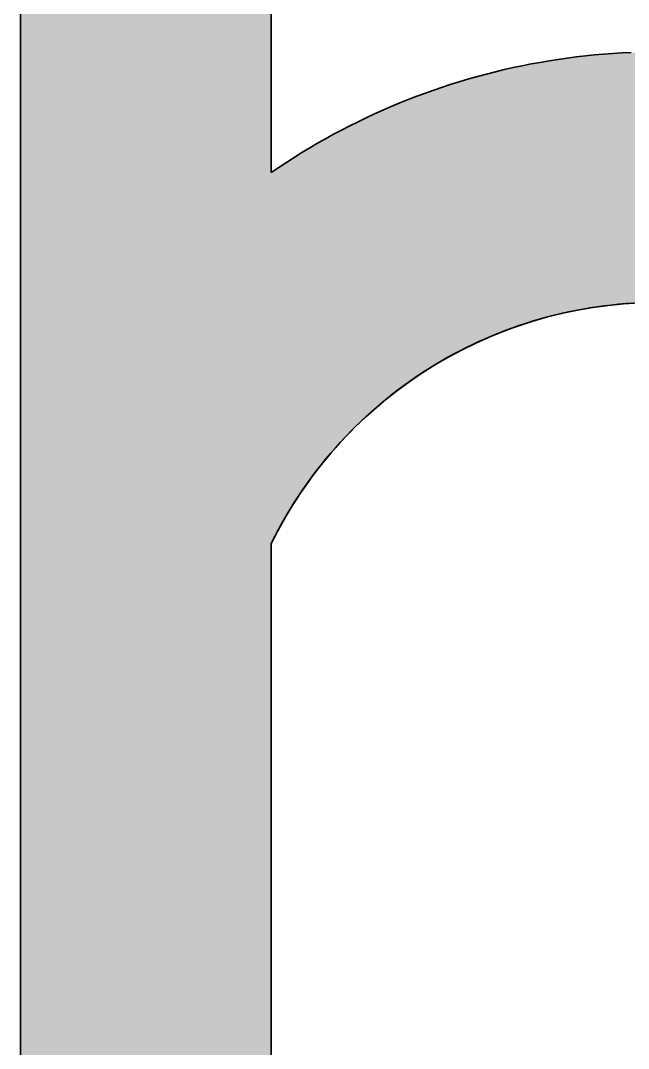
# Model space of a CAD drawing. Header units: inches. Extents: x -225 to -89, y -302 to -258.
# Drawn here: x -170.3692 to -170.2292, y -267.2067 to -266.9696 of the extents above; entities that cross this region are included whole.
import ezdxf

# ---------------------------------------------------------------- set-up
doc = ezdxf.new("R2010")
doc.units = ezdxf.units.IN
doc.header["$MEASUREMENT"] = 0
doc.layers.add('A-Elev-Line-01', color=252, linetype='Continuous', lineweight=35)

# ---------------------------------------------------------------- blocks, each defined once
blk = doc.blocks.new('*U13')
at = {"color": 40, "linetype": 'Continuous'}
for p, q in [((196.22, 1396.52), (196.22, 1309.08)), ((230.22, 1396.52), (230.22, 1309.08)), ((269.14, 1324.44), (267.91, 1324.25)), ((270.37, 1324.61), (269.14, 1324.44)), ((271.6, 1324.77), (270.37, 1324.61)), ((272.83, 1324.91), (271.6, 1324.77)), ((274.07, 1325.04), (272.83, 1324.91)), ((275.3, 1325.15), (274.07, 1325.04)), ((276.54, 1325.24), (275.3, 1325.15)), ((277.78, 1325.31), (276.54, 1325.24)), ((279.02, 1325.37), (277.78, 1325.31)), ((261.82, 1323.05), (260.62, 1322.76)), ((263.03, 1323.32), (261.82, 1323.05)), ((264.25, 1323.58), (263.03, 1323.32)), ((265.47, 1323.82), (264.25, 1323.58)), ((266.69, 1324.04), (265.47, 1323.82)), ((267.91, 1324.25), (266.69, 1324.04)), ((257.02, 1321.79), (255.83, 1321.44)), ((258.21, 1322.13), (257.02, 1321.79)), ((259.41, 1322.45), (258.21, 1322.13)), ((260.62, 1322.76), (259.41, 1322.45)), ((252.29, 1320.28), (251.12, 1319.87)), ((253.46, 1320.68), (252.29, 1320.28)), ((254.64, 1321.07), (253.46, 1320.68)), ((255.83, 1321.44), (254.64, 1321.07)), ((248.8, 1318.99), (247.65, 1318.52)), ((249.96, 1319.43), (248.8, 1318.99)), ((251.12, 1319.87), (249.96, 1319.43)), ((245.36, 1317.55), (244.23, 1317.04)), ((246.5, 1318.04), (245.36, 1317.55)), ((247.65, 1318.52), (246.5, 1318.04)), ((243.1, 1316.52), (241.99, 1315.98)), ((244.23, 1317.04), (243.1, 1316.52)), ((239.77, 1314.85), (238.68, 1314.27)), ((240.88, 1315.42), (239.77, 1314.85)), ((241.99, 1315.98), (240.88, 1315.42)), ((237.59, 1313.67), (236.51, 1313.05)), ((238.68, 1314.27), (237.59, 1313.67)), ((235.44, 1312.43), (234.38, 1311.78)), ((236.51, 1313.05), (235.44, 1312.43)), ((233.32, 1311.13), (232.28, 1310.46)), ((234.38, 1311.78), (233.32, 1311.13)), ((196.22, 1309.08), (196.22, 1291.4)), ((231.24, 1309.77), (230.22, 1309.08)), ((232.28, 1310.46), (231.24, 1309.77)), ((196.22, 1291.4), (196.22, 1291.39)), ((196.22, 1291.39), (196.22, 1291.34)), ((196.22, 1291.34), (196.22, 1291.28)), ((196.22, 1291.28), (196.22, 1291.19)), ((196.22, 1291.19), (196.22, 1291.09)), ((196.22, 1291.09), (196.22, 1290.98)), ((196.22, 1290.98), (196.22, 1290.85)), ((275.38, 1290.98), (274.41, 1290.85)), ((276.35, 1291.09), (275.38, 1290.98)), ((277.33, 1291.19), (276.35, 1291.09)), ((278.3, 1291.28), (277.33, 1291.19)), ((279.28, 1291.34), (278.3, 1291.28)), ((196.22, 1290.85), (196.22, 1290.7)), ((196.22, 1290.7), (196.22, 1290.53)), ((196.22, 1290.53), (196.22, 1290.35)), ((196.22, 1290.35), (196.22, 1290.16)), ((196.22, 1290.16), (196.22, 1289.94)), ((196.22, 1289.94), (196.22, 1289.72)), ((196.22, 1289.72), (196.22, 1289.47)), ((268.64, 1289.72), (267.69, 1289.47)), ((269.59, 1289.94), (268.64, 1289.72)), ((270.55, 1290.16), (269.59, 1289.94)), ((271.51, 1290.35), (270.55, 1290.16)), ((272.47, 1290.53), (271.51, 1290.35)), ((273.44, 1290.7), (272.47, 1290.53)), ((274.41, 1290.85), (273.44, 1290.7)), ((196.22, 1289.47), (196.22, 1289.21)), ((196.22, 1289.21), (196.22, 1288.93)), ((196.22, 1288.93), (196.22, 1288.64)), ((196.22, 1288.64), (196.22, 1288.33)), ((196.22, 1288.33), (196.22, 1288.01)), ((263.93, 1288.33), (263.01, 1288.01)), ((264.87, 1288.64), (263.93, 1288.33)), ((265.8, 1288.93), (264.87, 1288.64)), ((266.74, 1289.21), (265.8, 1288.93)), ((267.69, 1289.47), (266.74, 1289.21)), ((196.22, 1288.01), (196.22, 1287.67)), ((196.22, 1287.67), (196.22, 1287.32)), ((196.22, 1287.32), (196.22, 1286.95)), ((196.22, 1286.95), (196.22, 1286.56)), ((260.27, 1286.95), (259.36, 1286.56)), ((261.17, 1287.32), (260.27, 1286.95)), ((262.09, 1287.67), (261.17, 1287.32)), ((263.01, 1288.01), (262.09, 1287.67)), ((196.22, 1286.56), (196.22, 1286.17)), ((196.22, 1286.17), (196.22, 1285.75)), ((196.22, 1285.75), (196.22, 1285.32)), ((257.58, 1285.75), (256.7, 1285.32)), ((258.47, 1286.17), (257.58, 1285.75)), ((259.36, 1286.56), (258.47, 1286.17)), ((196.22, 1285.32), (196.22, 1284.88)), ((196.22, 1284.88), (196.22, 1284.42)), ((196.22, 1284.42), (196.22, 1283.95)), ((254.96, 1284.42), (254.1, 1283.95)), ((255.83, 1284.88), (254.96, 1284.42)), ((256.7, 1285.32), (255.83, 1284.88)), ((196.22, 1283.95), (196.22, 1283.46)), ((196.22, 1283.46), (196.22, 1282.96)), ((196.22, 1282.96), (196.22, 1282.44)), ((252.41, 1282.96), (251.57, 1282.44)), ((253.25, 1283.46), (252.41, 1282.96)), ((254.1, 1283.95), (253.25, 1283.46)), ((196.22, 1282.44), (196.22, 1281.91)), ((196.22, 1281.91), (196.22, 1281.37)), ((196.22, 1281.37), (196.22, 1280.81)), ((249.93, 1281.37), (249.13, 1280.81)), ((250.75, 1281.91), (249.93, 1281.37)), ((251.57, 1282.44), (250.75, 1281.91)), ((196.22, 1280.81), (196.22, 1280.24)), ((196.22, 1280.24), (196.22, 1279.66)), ((248.33, 1280.24), (247.54, 1279.66)), ((249.13, 1280.81), (248.33, 1280.24)), ((196.22, 1279.66), (196.22, 1279.06)), ((196.22, 1279.06), (196.22, 1278.45)), ((196.22, 1278.45), (196.22, 1277.83)), ((245.99, 1278.45), (245.24, 1277.83)), ((246.76, 1279.06), (245.99, 1278.45)), ((247.54, 1279.66), (246.76, 1279.06)), ((196.22, 1277.83), (196.22, 1277.19)), ((196.22, 1277.19), (196.22, 1276.55)), ((244.49, 1277.19), (243.75, 1276.55)), ((245.24, 1277.83), (244.49, 1277.19)), ((196.22, 1276.55), (196.22, 1275.89)), ((196.22, 1275.89), (196.22, 1275.22)), ((243.03, 1275.89), (242.31, 1275.22)), ((243.75, 1276.55), (243.03, 1275.89)), ((196.22, 1275.22), (196.22, 1274.53)), ((196.22, 1274.53), (196.22, 1273.84)), ((241.61, 1274.53), (240.92, 1273.84)), ((242.31, 1275.22), (241.61, 1274.53)), ((196.22, 1273.84), (196.22, 1273.13)), ((196.22, 1273.13), (196.22, 1272.41)), ((240.24, 1273.13), (239.57, 1272.41)), ((240.92, 1273.84), (240.24, 1273.13)), ((196.22, 1272.41), (196.22, 1271.68)), ((196.22, 1271.68), (196.22, 1270.94)), ((238.92, 1271.68), (238.27, 1270.94)), ((239.57, 1272.41), (238.92, 1271.68)), ((196.22, 1270.94), (196.22, 1270.19)), ((196.22, 1270.19), (196.22, 1269.43)), ((237.64, 1270.19), (237.03, 1269.43)), ((238.27, 1270.94), (237.64, 1270.19)), ((196.22, 1269.43), (196.22, 1268.66)), ((196.22, 1268.66), (196.22, 1267.88)), ((236.42, 1268.66), (235.83, 1267.88)), ((237.03, 1269.43), (236.42, 1268.66)), ((196.22, 1267.88), (196.22, 1267.09)), ((235.83, 1267.88), (235.25, 1267.09)), ((196.22, 1267.09), (196.22, 1266.29)), ((196.22, 1266.29), (196.22, 1265.48)), ((234.68, 1266.29), (234.13, 1265.48)), ((235.25, 1267.09), (234.68, 1266.29)), ((196.22, 1265.48), (196.22, 1264.66)), ((196.22, 1264.66), (196.22, 1263.83)), ((233.59, 1264.66), (233.07, 1263.83)), ((234.13, 1265.48), (233.59, 1264.66)), ((196.22, 1263.83), (196.22, 1262.99)), ((233.07, 1263.83), (232.56, 1262.99)), ((196.22, 1262.99), (196.22, 1262.15)), ((196.22, 1262.15), (196.22, 1261.29)), ((232.06, 1262.15), (231.58, 1261.29)), ((232.56, 1262.99), (232.06, 1262.15)), ((196.22, 1261.29), (196.22, 1260.43)), ((196.22, 1260.43), (196.22, 1259.56)), ((231.11, 1260.43), (230.66, 1259.56)), ((231.58, 1261.29), (231.11, 1260.43)), ((196.22, 1259.56), (196.22, 1258.69)), ((230.66, 1259.56), (230.22, 1258.69)), ((196.22, 1258.69), (196.22, 1078.8)), ((230.22, 1258.69), (230.22, 1078.8))]:
    blk.add_line(p, q, dxfattribs=at)
for points in [[(196.22, 1396.52), (196.22, 1309.08), (230.22, 1309.08)], [(269.14, 1324.44), (267.91, 1324.25), (280.26, 1324.25)], [(270.37, 1324.61), (269.14, 1324.44), (280.26, 1324.44)], [(271.6, 1324.77), (270.37, 1324.61), (280.26, 1324.61)], [(272.83, 1324.91), (271.6, 1324.77), (280.26, 1324.77)], [(274.07, 1325.04), (272.83, 1324.91), (280.26, 1324.91)], [(275.3, 1325.15), (274.07, 1325.04), (280.26, 1325.04)], [(276.54, 1325.24), (275.3, 1325.15), (280.26, 1325.15)], [(277.78, 1325.31), (276.54, 1325.24), (280.26, 1325.24)], [(279.02, 1325.37), (277.78, 1325.31), (280.26, 1325.31)], [(261.82, 1323.05), (260.62, 1322.76), (280.26, 1322.76)], [(263.03, 1323.32), (261.82, 1323.05), (280.26, 1323.05)], [(264.25, 1323.58), (263.03, 1323.32), (280.26, 1323.32)], [(265.47, 1323.82), (264.25, 1323.58), (280.26, 1323.58)], [(266.69, 1324.04), (265.47, 1323.82), (280.26, 1323.82)], [(267.91, 1324.25), (266.69, 1324.04), (280.26, 1324.04)], [(257.02, 1321.79), (255.83, 1321.44), (280.26, 1321.44)], [(258.21, 1322.13), (257.02, 1321.79), (280.26, 1321.79)], [(259.41, 1322.45), (258.21, 1322.13), (280.26, 1322.13)], [(260.62, 1322.76), (259.41, 1322.45), (280.26, 1322.45)], [(252.29, 1320.28), (251.12, 1319.87), (280.26, 1319.87)], [(253.46, 1320.68), (252.29, 1320.28), (280.26, 1320.28)], [(254.64, 1321.07), (253.46, 1320.68), (280.26, 1320.68)], [(255.83, 1321.44), (254.64, 1321.07), (280.26, 1321.07)], [(248.8, 1318.99), (247.65, 1318.52), (280.26, 1318.52)], [(249.96, 1319.43), (248.8, 1318.99), (280.26, 1318.99)], [(251.12, 1319.87), (249.96, 1319.43), (280.26, 1319.43)], [(245.36, 1317.55), (244.23, 1317.04), (280.26, 1317.04)], [(246.5, 1318.04), (245.36, 1317.55), (280.26, 1317.55)], [(247.65, 1318.52), (246.5, 1318.04), (280.26, 1318.04)], [(243.1, 1316.52), (241.99, 1315.98), (280.26, 1315.98)], [(244.23, 1317.04), (243.1, 1316.52), (280.26, 1316.52)], [(239.77, 1314.85), (238.68, 1314.27), (280.26, 1314.27)], [(240.88, 1315.42), (239.77, 1314.85), (280.26, 1314.85)], [(241.99, 1315.98), (240.88, 1315.42), (280.26, 1315.42)], [(237.59, 1313.67), (236.51, 1313.05), (280.26, 1313.05)], [(238.68, 1314.27), (237.59, 1313.67), (280.26, 1313.67)], [(235.44, 1312.43), (234.38, 1311.78), (280.26, 1311.78)], [(236.51, 1313.05), (235.44, 1312.43), (280.26, 1312.43)], [(233.32, 1311.13), (232.28, 1310.46), (280.26, 1310.46)], [(234.38, 1311.78), (233.32, 1311.13), (280.26, 1311.13)], [(196.22, 1309.08), (196.22, 1291.4), (280.26, 1291.4)], [(231.24, 1309.77), (230.22, 1309.08), (280.26, 1309.08)], [(232.28, 1310.46), (231.24, 1309.77), (280.26, 1309.77)], [(196.22, 1291.4), (196.22, 1291.39), (280.26, 1291.39)], [(196.22, 1291.39), (196.22, 1291.34), (279.28, 1291.34)], [(196.22, 1291.34), (196.22, 1291.28), (278.3, 1291.28)], [(196.22, 1291.28), (196.22, 1291.19), (277.33, 1291.19)], [(196.22, 1291.19), (196.22, 1291.09), (276.35, 1291.09)], [(196.22, 1291.09), (196.22, 1290.98), (275.38, 1290.98)], [(196.22, 1290.98), (196.22, 1290.85), (274.41, 1290.85)], [(196.22, 1290.85), (196.22, 1290.7), (273.44, 1290.7)], [(196.22, 1290.7), (196.22, 1290.53), (272.47, 1290.53)], [(196.22, 1290.53), (196.22, 1290.35), (271.51, 1290.35)], [(196.22, 1290.35), (196.22, 1290.16), (270.55, 1290.16)], [(196.22, 1290.16), (196.22, 1289.94), (269.59, 1289.94)], [(196.22, 1289.94), (196.22, 1289.72), (268.64, 1289.72)], [(196.22, 1289.72), (196.22, 1289.47), (267.69, 1289.47)], [(196.22, 1289.47), (196.22, 1289.21), (266.74, 1289.21)], [(196.22, 1289.21), (196.22, 1288.93), (265.8, 1288.93)], [(196.22, 1288.93), (196.22, 1288.64), (264.87, 1288.64)], [(196.22, 1288.64), (196.22, 1288.33), (263.93, 1288.33)], [(196.22, 1288.33), (196.22, 1288.01), (263.01, 1288.01)], [(196.22, 1288.01), (196.22, 1287.67), (262.09, 1287.67)], [(196.22, 1287.67), (196.22, 1287.32), (261.17, 1287.32)], [(196.22, 1287.32), (196.22, 1286.95), (260.27, 1286.95)], [(196.22, 1286.95), (196.22, 1286.56), (259.36, 1286.56)], [(196.22, 1286.56), (196.22, 1286.17), (258.47, 1286.17)], [(196.22, 1286.17), (196.22, 1285.75), (257.58, 1285.75)], [(196.22, 1285.75), (196.22, 1285.32), (256.7, 1285.32)], [(196.22, 1285.32), (196.22, 1284.88), (255.83, 1284.88)], [(196.22, 1284.88), (196.22, 1284.42), (254.96, 1284.42)], [(196.22, 1284.42), (196.22, 1283.95), (254.1, 1283.95)], [(196.22, 1283.95), (196.22, 1283.46), (253.25, 1283.46)], [(196.22, 1283.46), (196.22, 1282.96), (252.41, 1282.96)], [(196.22, 1282.96), (196.22, 1282.44), (251.57, 1282.44)], [(196.22, 1282.44), (196.22, 1281.91), (250.75, 1281.91)], [(196.22, 1281.91), (196.22, 1281.37), (249.93, 1281.37)], [(196.22, 1281.37), (196.22, 1280.81), (249.13, 1280.81)], [(196.22, 1280.81), (196.22, 1280.24), (248.33, 1280.24)], [(196.22, 1280.24), (196.22, 1279.66), (247.54, 1279.66)], [(196.22, 1279.66), (196.22, 1279.06), (246.76, 1279.06)], [(196.22, 1279.06), (196.22, 1278.45), (245.99, 1278.45)], [(196.22, 1278.45), (196.22, 1277.83), (245.24, 1277.83)], [(196.22, 1277.83), (196.22, 1277.19), (244.49, 1277.19)], [(196.22, 1277.19), (196.22, 1276.55), (243.75, 1276.55)], [(196.22, 1276.55), (196.22, 1275.89), (243.03, 1275.89)], [(196.22, 1275.89), (196.22, 1275.22), (242.31, 1275.22)], [(196.22, 1275.22), (196.22, 1274.53), (241.61, 1274.53)], [(196.22, 1274.53), (196.22, 1273.84), (240.92, 1273.84)], [(196.22, 1273.84), (196.22, 1273.13), (240.24, 1273.13)], [(196.22, 1273.13), (196.22, 1272.41), (239.57, 1272.41)], [(196.22, 1272.41), (196.22, 1271.68), (238.92, 1271.68)], [(196.22, 1271.68), (196.22, 1270.94), (238.27, 1270.94)], [(196.22, 1270.94), (196.22, 1270.19), (237.64, 1270.19)], [(196.22, 1270.19), (196.22, 1269.43), (237.03, 1269.43)], [(196.22, 1269.43), (196.22, 1268.66), (236.42, 1268.66)], [(196.22, 1268.66), (196.22, 1267.88), (235.83, 1267.88)], [(196.22, 1267.88), (196.22, 1267.09), (235.25, 1267.09)], [(196.22, 1267.09), (196.22, 1266.29), (234.68, 1266.29)], [(196.22, 1266.29), (196.22, 1265.48), (234.13, 1265.48)], [(196.22, 1265.48), (196.22, 1264.66), (233.59, 1264.66)], [(196.22, 1264.66), (196.22, 1263.83), (233.07, 1263.83)], [(196.22, 1263.83), (196.22, 1262.99), (232.56, 1262.99)], [(196.22, 1262.99), (196.22, 1262.15), (232.06, 1262.15)], [(196.22, 1262.15), (196.22, 1261.29), (231.58, 1261.29)], [(196.22, 1261.29), (196.22, 1260.43), (231.11, 1260.43)], [(196.22, 1260.43), (196.22, 1259.56), (230.66, 1259.56)], [(196.22, 1259.56), (196.22, 1258.69), (230.22, 1258.69)], [(196.22, 1258.69), (196.22, 1078.8), (230.22, 1078.8)]]:
    blk.add_solid(points, dxfattribs=at)
at = {"color": 40, "linetype": 'Continuous', "extrusion": (0, 0, -1)}
for points in [[(-196.22, 1396.52), (-230.22, 1396.52), (-230.22, 1309.08)], [(-269.14, 1324.44), (-280.26, 1324.44), (-280.26, 1324.25)], [(-270.37, 1324.61), (-280.26, 1324.61), (-280.26, 1324.44)], [(-271.6, 1324.77), (-280.26, 1324.77), (-280.26, 1324.61)], [(-272.83, 1324.91), (-280.26, 1324.91), (-280.26, 1324.77)], [(-274.07, 1325.04), (-280.26, 1325.04), (-280.26, 1324.91)], [(-275.3, 1325.15), (-280.26, 1325.15), (-280.26, 1325.04)], [(-276.54, 1325.24), (-280.26, 1325.24), (-280.26, 1325.15)], [(-277.78, 1325.31), (-280.26, 1325.31), (-280.26, 1325.24)], [(-261.82, 1323.05), (-280.26, 1323.05), (-280.26, 1322.76)], [(-263.03, 1323.32), (-280.26, 1323.32), (-280.26, 1323.05)], [(-264.25, 1323.58), (-280.26, 1323.58), (-280.26, 1323.32)], [(-265.47, 1323.82), (-280.26, 1323.82), (-280.26, 1323.58)], [(-266.69, 1324.04), (-280.26, 1324.04), (-280.26, 1323.82)], [(-267.91, 1324.25), (-280.26, 1324.25), (-280.26, 1324.04)], [(-257.02, 1321.79), (-280.26, 1321.79), (-280.26, 1321.44)], [(-258.21, 1322.13), (-280.26, 1322.13), (-280.26, 1321.79)], [(-259.41, 1322.45), (-280.26, 1322.45), (-280.26, 1322.13)], [(-260.62, 1322.76), (-280.26, 1322.76), (-280.26, 1322.45)], [(-252.29, 1320.28), (-280.26, 1320.28), (-280.26, 1319.87)], [(-253.46, 1320.68), (-280.26, 1320.68), (-280.26, 1320.28)], [(-254.64, 1321.07), (-280.26, 1321.07), (-280.26, 1320.68)], [(-255.83, 1321.44), (-280.26, 1321.44), (-280.26, 1321.07)], [(-248.8, 1318.99), (-280.26, 1318.99), (-280.26, 1318.52)], [(-249.96, 1319.43), (-280.26, 1319.43), (-280.26, 1318.99)], [(-251.12, 1319.87), (-280.26, 1319.87), (-280.26, 1319.43)], [(-245.36, 1317.55), (-280.26, 1317.55), (-280.26, 1317.04)], [(-246.5, 1318.04), (-280.26, 1318.04), (-280.26, 1317.55)], [(-247.65, 1318.52), (-280.26, 1318.52), (-280.26, 1318.04)], [(-243.1, 1316.52), (-280.26, 1316.52), (-280.26, 1315.98)], [(-244.23, 1317.04), (-280.26, 1317.04), (-280.26, 1316.52)], [(-239.77, 1314.85), (-280.26, 1314.85), (-280.26, 1314.27)], [(-240.88, 1315.42), (-280.26, 1315.42), (-280.26, 1314.85)], [(-241.99, 1315.98), (-280.26, 1315.98), (-280.26, 1315.42)], [(-237.59, 1313.67), (-280.26, 1313.67), (-280.26, 1313.05)], [(-238.68, 1314.27), (-280.26, 1314.27), (-280.26, 1313.67)], [(-235.44, 1312.43), (-280.26, 1312.43), (-280.26, 1311.78)], [(-236.51, 1313.05), (-280.26, 1313.05), (-280.26, 1312.43)], [(-233.32, 1311.13), (-280.26, 1311.13), (-280.26, 1310.46)], [(-234.38, 1311.78), (-280.26, 1311.78), (-280.26, 1311.13)], [(-196.22, 1309.08), (-280.26, 1309.08), (-280.26, 1291.4)], [(-231.24, 1309.77), (-280.26, 1309.77), (-280.26, 1309.08)], [(-232.28, 1310.46), (-280.26, 1310.46), (-280.26, 1309.77)], [(-196.22, 1291.4), (-280.26, 1291.4), (-280.26, 1291.39)], [(-196.22, 1291.39), (-280.26, 1291.39), (-279.28, 1291.34)], [(-196.22, 1291.34), (-279.28, 1291.34), (-278.3, 1291.28)], [(-196.22, 1291.28), (-278.3, 1291.28), (-277.33, 1291.19)], [(-196.22, 1291.19), (-277.33, 1291.19), (-276.35, 1291.09)], [(-196.22, 1291.09), (-276.35, 1291.09), (-275.38, 1290.98)], [(-196.22, 1290.98), (-275.38, 1290.98), (-274.41, 1290.85)], [(-196.22, 1290.85), (-274.41, 1290.85), (-273.44, 1290.7)], [(-196.22, 1290.7), (-273.44, 1290.7), (-272.47, 1290.53)], [(-196.22, 1290.53), (-272.47, 1290.53), (-271.51, 1290.35)], [(-196.22, 1290.35), (-271.51, 1290.35), (-270.55, 1290.16)], [(-196.22, 1290.16), (-270.55, 1290.16), (-269.59, 1289.94)], [(-196.22, 1289.94), (-269.59, 1289.94), (-268.64, 1289.72)], [(-196.22, 1289.72), (-268.64, 1289.72), (-267.69, 1289.47)], [(-196.22, 1289.47), (-267.69, 1289.47), (-266.74, 1289.21)], [(-196.22, 1289.21), (-266.74, 1289.21), (-265.8, 1288.93)], [(-196.22, 1288.93), (-265.8, 1288.93), (-264.87, 1288.64)], [(-196.22, 1288.64), (-264.87, 1288.64), (-263.93, 1288.33)], [(-196.22, 1288.33), (-263.93, 1288.33), (-263.01, 1288.01)], [(-196.22, 1288.01), (-263.01, 1288.01), (-262.09, 1287.67)], [(-196.22, 1287.67), (-262.09, 1287.67), (-261.17, 1287.32)], [(-196.22, 1287.32), (-261.17, 1287.32), (-260.27, 1286.95)], [(-196.22, 1286.95), (-260.27, 1286.95), (-259.36, 1286.56)], [(-196.22, 1286.56), (-259.36, 1286.56), (-258.47, 1286.17)], [(-196.22, 1286.17), (-258.47, 1286.17), (-257.58, 1285.75)], [(-196.22, 1285.75), (-257.58, 1285.75), (-256.7, 1285.32)], [(-196.22, 1285.32), (-256.7, 1285.32), (-255.83, 1284.88)], [(-196.22, 1284.88), (-255.83, 1284.88), (-254.96, 1284.42)], [(-196.22, 1284.42), (-254.96, 1284.42), (-254.1, 1283.95)], [(-196.22, 1283.95), (-254.1, 1283.95), (-253.25, 1283.46)], [(-196.22, 1283.46), (-253.25, 1283.46), (-252.41, 1282.96)], [(-196.22, 1282.96), (-252.41, 1282.96), (-251.57, 1282.44)], [(-196.22, 1282.44), (-251.57, 1282.44), (-250.75, 1281.91)], [(-196.22, 1281.91), (-250.75, 1281.91), (-249.93, 1281.37)], [(-196.22, 1281.37), (-249.93, 1281.37), (-249.13, 1280.81)], [(-196.22, 1280.81), (-249.13, 1280.81), (-248.33, 1280.24)], [(-196.22, 1280.24), (-248.33, 1280.24), (-247.54, 1279.66)], [(-196.22, 1279.66), (-247.54, 1279.66), (-246.76, 1279.06)], [(-196.22, 1279.06), (-246.76, 1279.06), (-245.99, 1278.45)], [(-196.22, 1278.45), (-245.99, 1278.45), (-245.24, 1277.83)], [(-196.22, 1277.83), (-245.24, 1277.83), (-244.49, 1277.19)], [(-196.22, 1277.19), (-244.49, 1277.19), (-243.75, 1276.55)], [(-196.22, 1276.55), (-243.75, 1276.55), (-243.03, 1275.89)], [(-196.22, 1275.89), (-243.03, 1275.89), (-242.31, 1275.22)], [(-196.22, 1275.22), (-242.31, 1275.22), (-241.61, 1274.53)], [(-196.22, 1274.53), (-241.61, 1274.53), (-240.92, 1273.84)], [(-196.22, 1273.84), (-240.92, 1273.84), (-240.24, 1273.13)], [(-196.22, 1273.13), (-240.24, 1273.13), (-239.57, 1272.41)], [(-196.22, 1272.41), (-239.57, 1272.41), (-238.92, 1271.68)], [(-196.22, 1271.68), (-238.92, 1271.68), (-238.27, 1270.94)], [(-196.22, 1270.94), (-238.27, 1270.94), (-237.64, 1270.19)], [(-196.22, 1270.19), (-237.64, 1270.19), (-237.03, 1269.43)], [(-196.22, 1269.43), (-237.03, 1269.43), (-236.42, 1268.66)], [(-196.22, 1268.66), (-236.42, 1268.66), (-235.83, 1267.88)], [(-196.22, 1267.88), (-235.83, 1267.88), (-235.25, 1267.09)], [(-196.22, 1267.09), (-235.25, 1267.09), (-234.68, 1266.29)], [(-196.22, 1266.29), (-234.68, 1266.29), (-234.13, 1265.48)], [(-196.22, 1265.48), (-234.13, 1265.48), (-233.59, 1264.66)], [(-196.22, 1264.66), (-233.59, 1264.66), (-233.07, 1263.83)], [(-196.22, 1263.83), (-233.07, 1263.83), (-232.56, 1262.99)], [(-196.22, 1262.99), (-232.56, 1262.99), (-232.06, 1262.15)], [(-196.22, 1262.15), (-232.06, 1262.15), (-231.58, 1261.29)], [(-196.22, 1261.29), (-231.58, 1261.29), (-231.11, 1260.43)], [(-196.22, 1260.43), (-231.11, 1260.43), (-230.66, 1259.56)], [(-196.22, 1259.56), (-230.66, 1259.56), (-230.22, 1258.69)], [(-196.22, 1258.69), (-230.22, 1258.69), (-230.22, 1078.8)]]:
    blk.add_solid(points, dxfattribs=at)
blk = doc.blocks.new('144')
at = {"color": 40}
for p, q in [((-317.50919, 40.73995), (-317.50919, 40.51214)), ((-317.50919, 40.73995), (-317.50919, 40.51214)), ((-317.56695, 40.66071), (-317.56695, 40.12091)), ((-317.50919, 40.42654), (-317.50919, 40.12091))]:
    blk.add_line(p, q, dxfattribs=at)
blk.add_arc((-317.4199, 40.38275), 0.09944, 22.9245, 153.876, dxfattribs=at)
at = {"color": 40, "linetype": 'Continuous', "xscale": 0.0016989692132326, "yscale": 0.0016989692132326, "zscale": 0.0016989692132326}
blk.add_blockref('*U13', (-317.90032, 38.28806), dxfattribs=at)

msp = doc.modelspace()

# ---------------------------------------------------------------- block references
at = {"layer": 'A-Elev-Line-01'}
msp.add_blockref('144', (147.19772, -307.51684), dxfattribs=at)

doc.saveas('drawing.dxf')
